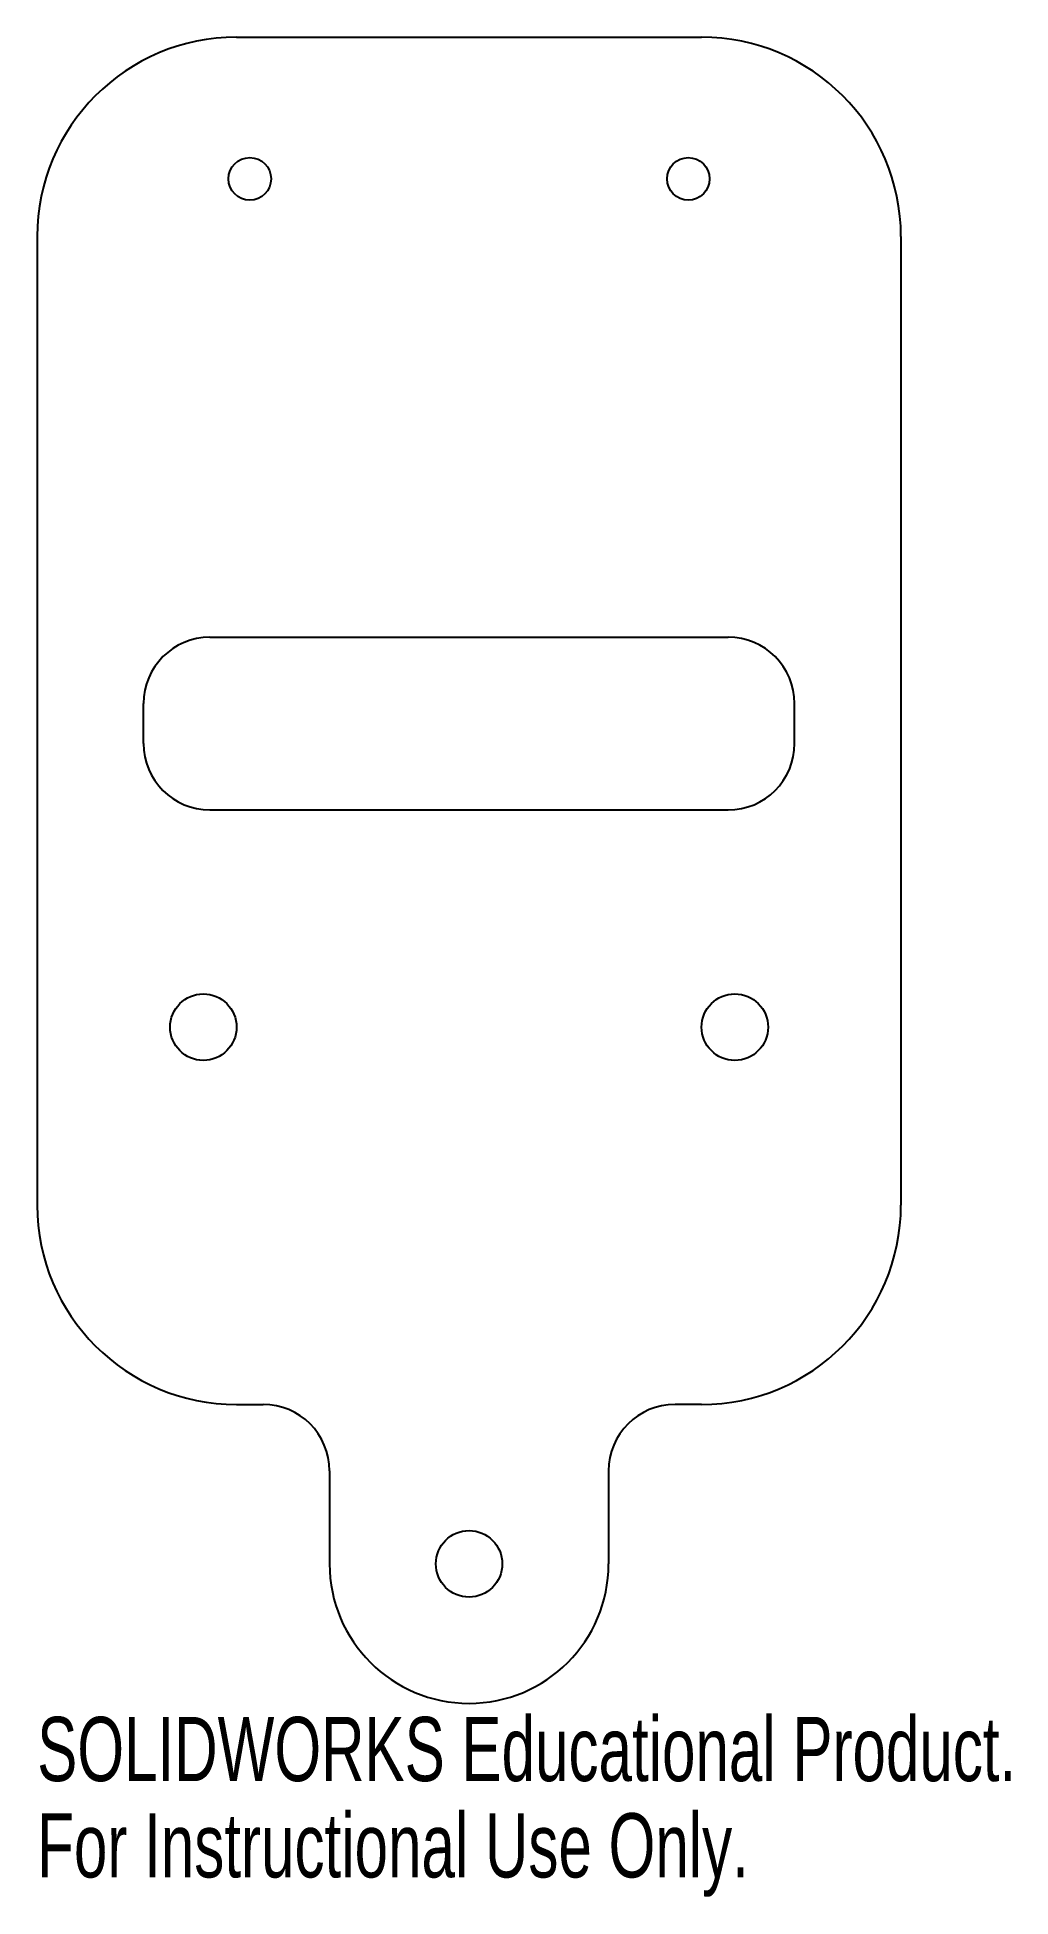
# Model space of a CAD drawing. Header units: millimetres. Extents: x -45 to 28, y -54 to 86.
import ezdxf

# ---------------------------------------------------------------- set-up
doc = ezdxf.new("R2010")
doc.units = ezdxf.units.MM
doc.styles.add('SLDTEXTSTYLE0', font='TXT', dxfattribs={"width": 0.7})

msp = doc.modelspace()

# ---------------------------------------------------------------- linework, layer by layer
at = {"color": 7, "linetype": 'Continuous', "lineweight": 25}
for p, q in [((-29.9, 86.16), (5.1, 86.16)), ((-44.9, 71.16), (-44.9, -1.75)), ((20.1, 71.16), (20.1, -1.75)), ((-31.9, 41), (7.1, 41)), ((-36.9, 33), (-36.9, 36)), ((12.1, 33), (12.1, 36)), ((-31.9, 28), (7.1, 28)), ((-29.9, -16.75), (-27.9, -16.75)), ((5.1, -16.75), (3.1, -16.75)), ((-22.9, -21.75), (-22.9, -28.75)), ((-1.9, -21.75), (-1.9, -28.75))]:
    msp.add_line(p, q, dxfattribs=at)
for centre, radius in [((-28.9, 75.5), 1.6), ((4.1, 75.5), 1.6), ((-32.4, 11.65), 2.5), ((7.6, 11.65), 2.5), ((-12.4, -28.75), 2.5)]:
    msp.add_circle(centre, radius, dxfattribs=at)
for centre, radius, start, end in [((-29.9, 71.16), 15, 90, 180), ((5.1, 71.16), 15, 0, 90), ((-31.9, 36), 5, 90, 180), ((7.1, 36), 5, 0, 90), ((-31.9, 33), 5, 180, 270), ((7.1, 33), 5, 270, 0), ((-29.9, -1.75), 15, 180, 270), ((5.1, -1.75), 15, 270, 0), ((-27.9, -21.75), 5, 0, 90), ((3.1, -21.75), 5, 90, 180), ((-12.4, -28.75), 10.5, 180, 0)]:
    msp.add_arc(centre, radius, start, end, dxfattribs=at)

# ---------------------------------------------------------------- texts
at = {"color": 7, "linetype": 'Continuous', "char_height": 4.8336, "attachment_point": 1, "style": 'SLDTEXTSTYLE0'}
for s, insert in [('SOLIDWORKS Educational Product.', (-44.9, -40.27)), ('For Instructional Use Only.', (-44.9, -47.52))]:
    msp.add_mtext(s, dxfattribs=dict(at, insert=insert))

doc.saveas('drawing.dxf')
